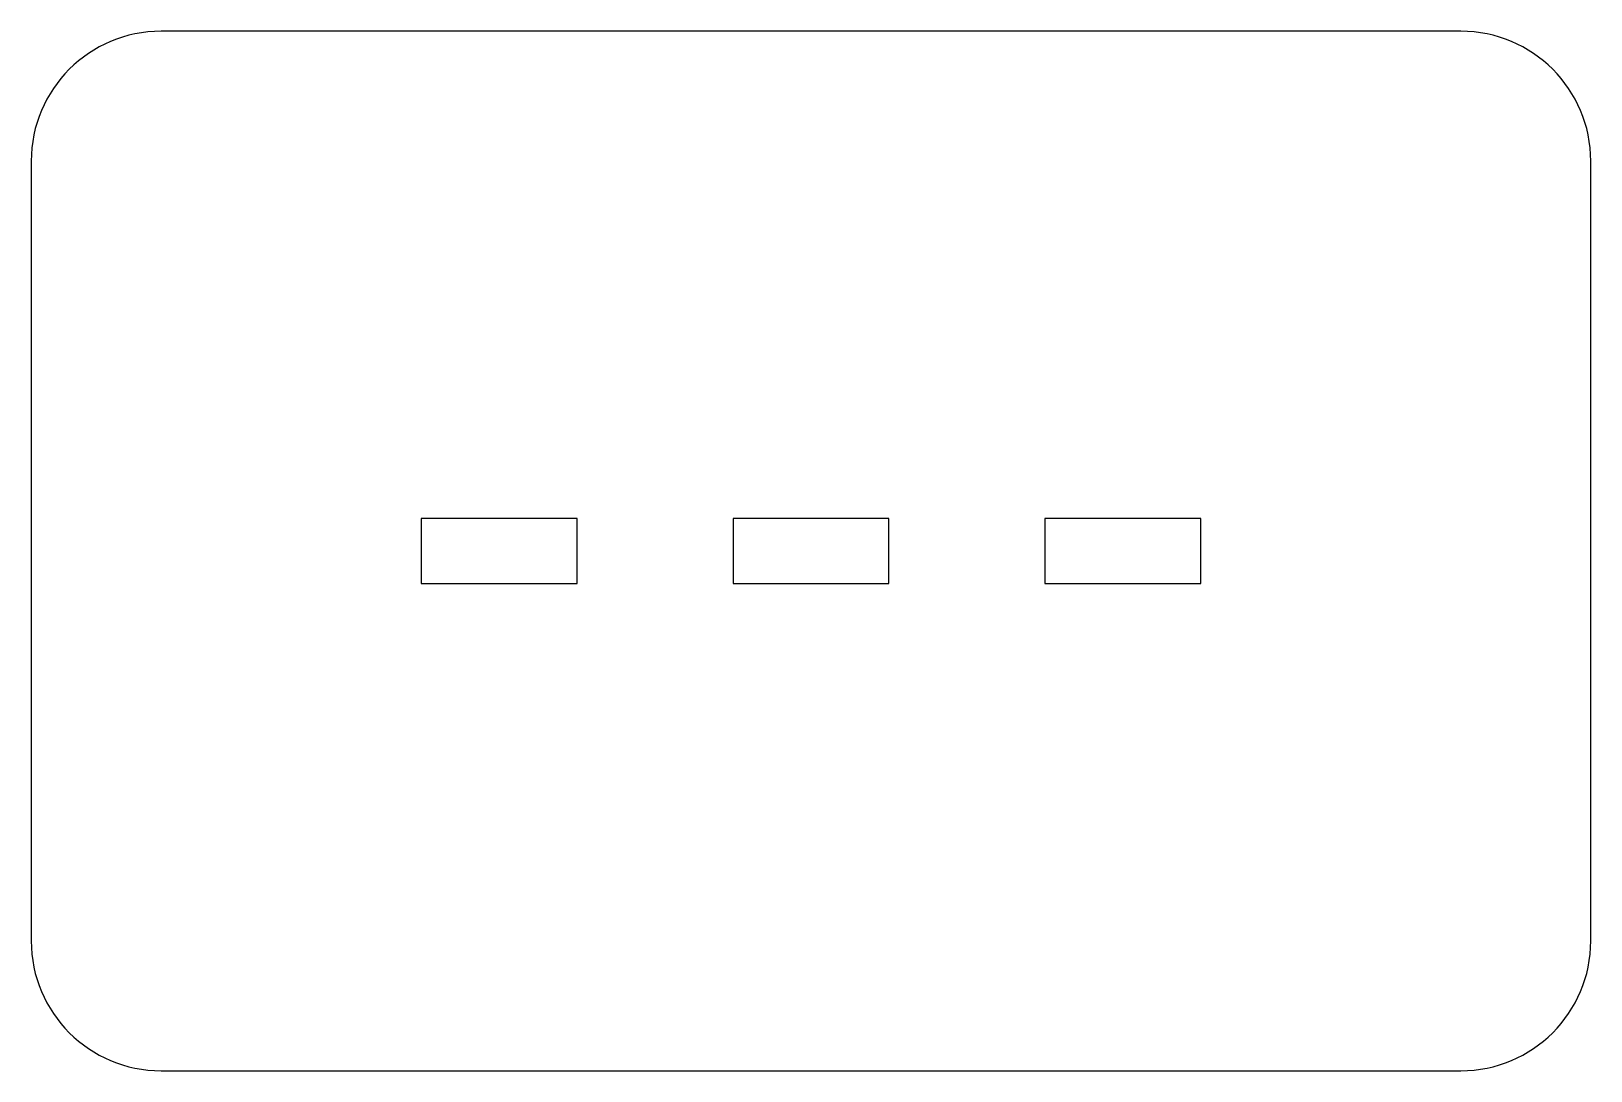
# Model space of a CAD drawing. Header units: millimetres. Extents: x -60 to 60, y -40 to 40.
import ezdxf

# ---------------------------------------------------------------- set-up
doc = ezdxf.new("R2010")
doc.units = ezdxf.units.MM

msp = doc.modelspace()

# ---------------------------------------------------------------- linework, layer by layer
at = {"color": 7, "linetype": 'Continuous', "lineweight": 25}
for p, q in [((50, 40), (-50, 40)), ((-60, 30), (-60, -30)), ((60, -30), (60, 30)), ((-18, 2.5), (-30, 2.5)), ((-30, 2.5), (-30, -2.5)), ((-18, -2.5), (-18, 2.5)), ((6, 2.5), (-6, 2.5)), ((-6, 2.5), (-6, -2.5)), ((6, -2.5), (6, 2.5)), ((30, 2.5), (18, 2.5)), ((18, 2.5), (18, -2.5)), ((30, -2.5), (30, 2.5)), ((-30, -2.5), (-18, -2.5)), ((-6, -2.5), (6, -2.5)), ((18, -2.5), (30, -2.5)), ((-50, -40), (50, -40))]:
    msp.add_line(p, q, dxfattribs=at)
for centre, start, end in [((-50, 30), 90, 180), ((50, 30), 0, 90), ((-50, -30), 180, 270), ((50, -30), 270, 0)]:
    msp.add_arc(centre, 10, start, end, dxfattribs=at)

doc.saveas('drawing.dxf')
